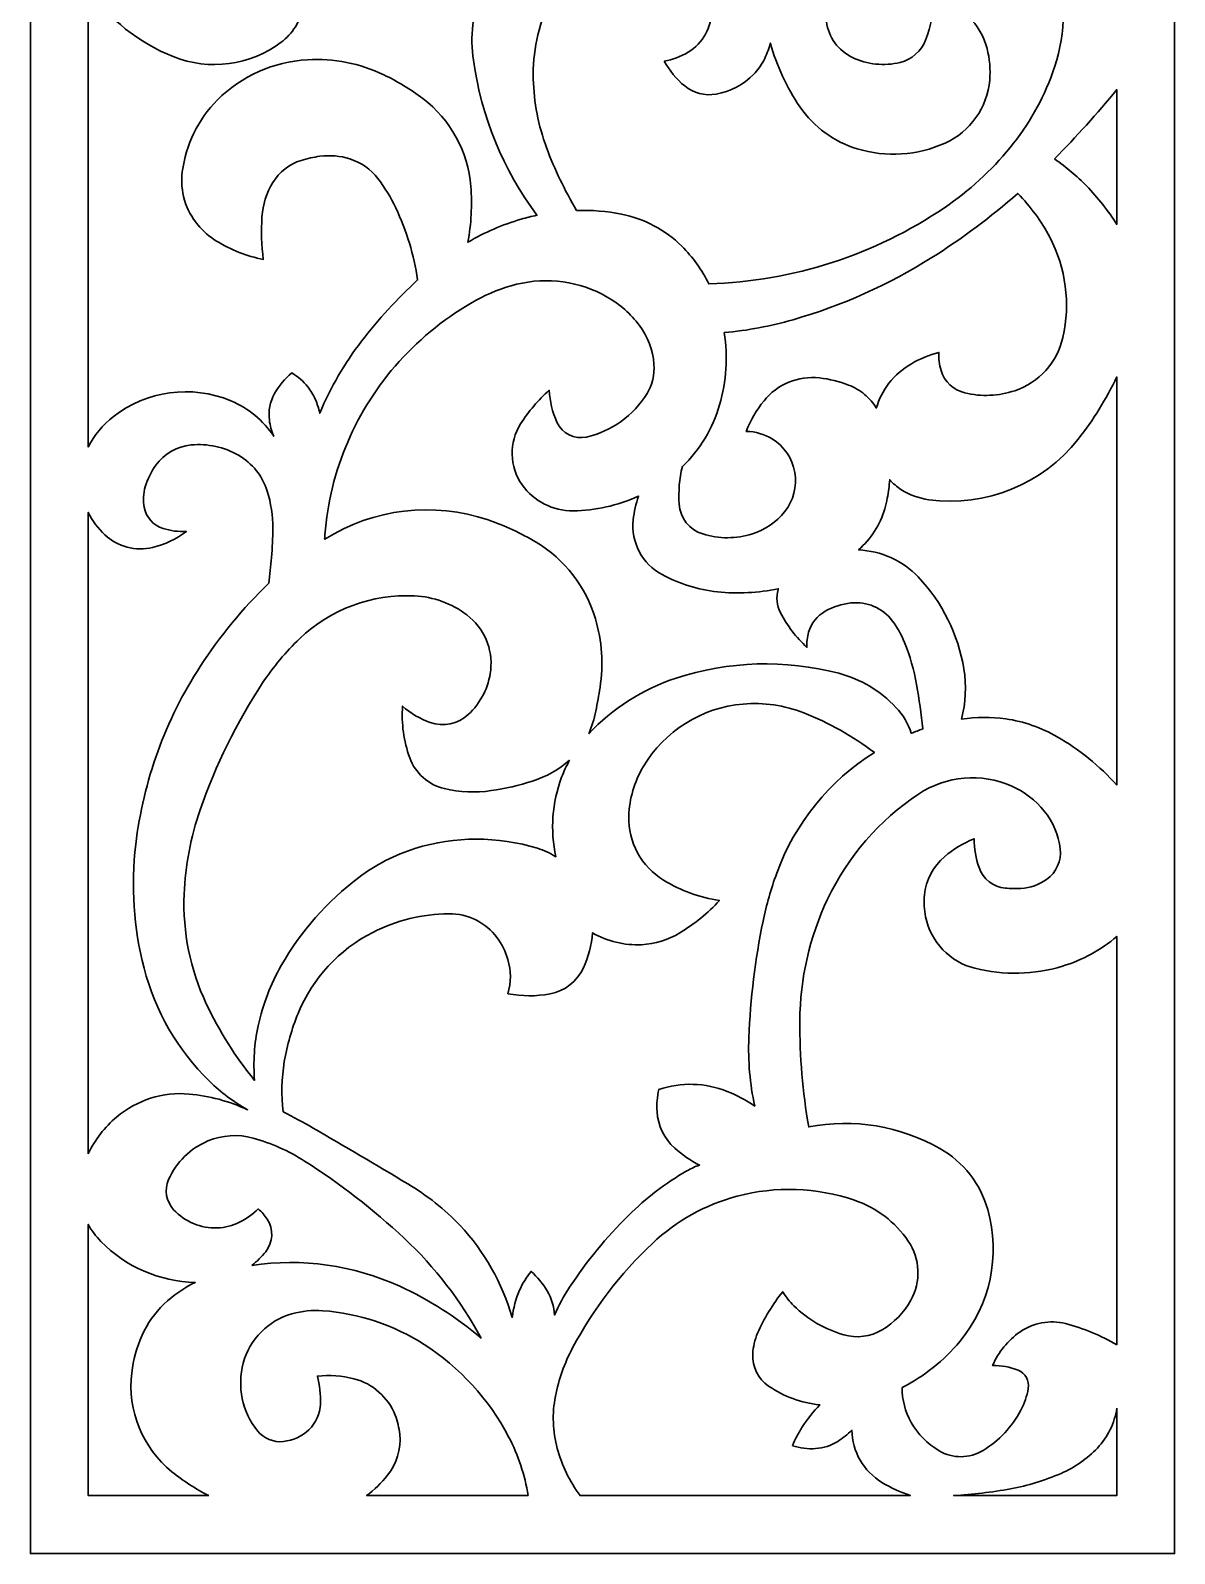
# Model space of a CAD drawing. Header units: centimetres. Extents: x -20.2 to -13.6, y -8.8 to 8.8.
# Drawn here: x -20.16 to -13.56, y -8.79 to 0 of the extents above; entities that cross this region are included whole.
import ezdxf

# ---------------------------------------------------------------- set-up
doc = ezdxf.new("R2010")
doc.units = ezdxf.units.CM
doc.header["$MEASUREMENT"] = 0
doc.layers.add('layer 1', color=7, linetype='Continuous')

msp = doc.modelspace()

# ---------------------------------------------------------------- linework, layer by layer
at = {"layer": 'layer 1', "color": 250, "lineweight": 30}
for points, knots in [([(-20.16394, 8.80077), (-20.16394, 8.80077), (-13.55576, 8.80077), (-13.55576, 8.80077), (-13.55576, 8.80077), (-13.55576, 8.80077), (-13.55576, -8.79351), (-13.55576, -8.79351), (-13.55576, -8.79351), (-13.55576, -8.79351), (-20.16393, -8.79351), (-20.16393, -8.79351), (-20.16393, -8.79351), (-20.16393, -8.79351), (-20.16393, 8.80077), (-20.16393, 8.80077)], [0, 0, 0, 0, 0.2, 0.2, 0.2, 0.2, 0.4, 0.4, 0.4, 0.4, 0.6, 0.6, 0.6, 0.6, 1, 1, 1, 1]), ([(-19.83059, -2.4034), (-19.83059, -2.4034), (-19.83059, 0.24442), (-19.83059, 0.24442), (-19.83059, 0.24442), (-19.70929, 0.06792), (-19.53842, -0.06853), (-19.33943, -0.14771), (-19.33943, -0.14771), (-19.13141, -0.23045), (-18.89554, -0.19917), (-18.71642, -0.06489), (-18.71642, -0.06489), (-18.68358, -0.04029), (-18.65557, -0.00986), (-18.63378, 0.02491), (-18.63378, 0.02491), (-18.58873, 0.09677), (-18.57542, 0.18401), (-18.59704, 0.26601), (-18.59704, 0.26601), (-18.62761, 0.38204), (-18.67707, 0.4922), (-18.74347, 0.59214), (-18.74347, 0.59214), (-18.76593, 0.55385), (-18.79523, 0.52), (-18.82989, 0.49227), (-18.82989, 0.49227), (-18.89027, 0.44395), (-18.96958, 0.42609), (-19.04486, 0.4438), (-19.04486, 0.4438), (-19.13581, 0.4652), (-19.21875, 0.51226), (-19.2838, 0.57933), (-19.2838, 0.57933), (-19.38533, 0.68395), (-19.42212, 0.83555), (-19.38, 0.97511), (-19.38, 0.97511), (-19.35205, 1.06768), (-19.30305, 1.15257), (-19.2369, 1.22309), (-19.2369, 1.22309), (-19.1173, 1.35048), (-18.95683, 1.43211), (-18.78345, 1.45383), (-18.78345, 1.45383), (-18.68334, 1.46637), (-18.58164, 1.45455), (-18.48707, 1.4194), (-18.48707, 1.4194), (-18.38619, 1.38192), (-18.29205, 1.32828), (-18.20836, 1.26064), (-18.20836, 1.26064), (-17.99785, 1.09049), (-17.82441, 0.8789), (-17.69883, 0.63912), (-17.69883, 0.63912), (-17.63242, 0.51232), (-17.58582, 0.37605), (-17.56067, 0.23514), (-17.56067, 0.23514), (-17.60971, 0.10647), (-17.62525, -0.03247), (-17.6058, -0.16879), (-17.6058, -0.16879), (-17.55956, -0.49307), (-17.43336, -0.8006), (-17.23844, -1.06386), (-17.23844, -1.06386), (-17.26924, -1.07036), (-17.2998, -1.07795), (-17.33007, -1.08661), (-17.33007, -1.08661), (-17.43755, -1.11798), (-17.5407, -1.16254), (-17.6372, -1.21929), (-17.6372, -1.21929), (-17.61769, -1.11323), (-17.61207, -1.00511), (-17.6205, -0.8976), (-17.6205, -0.8976), (-17.6363, -0.69642), (-17.73719, -0.5117), (-17.898, -0.3898), (-17.898, -0.3898), (-17.96834, -0.33648), (-18.0439, -0.29046), (-18.12356, -0.25245), (-18.12356, -0.25245), (-18.26083, -0.18694), (-18.41229, -0.15701), (-18.56415, -0.16539), (-18.56415, -0.16539), (-18.76026, -0.17626), (-18.94538, -0.2589), (-19.08433, -0.39772), (-19.08433, -0.39772), (-19.19538, -0.51033), (-19.26647, -0.65611), (-19.28673, -0.81296), (-19.28673, -0.81296), (-19.301, -0.92341), (-19.26828, -1.03471), (-19.19645, -1.11982), (-19.19645, -1.11982), (-19.1658, -1.15614), (-19.12965, -1.18741), (-19.08929, -1.21249), (-19.08929, -1.21249), (-19.00642, -1.26402), (-18.91493, -1.3001), (-18.81918, -1.31898), (-18.81918, -1.31898), (-18.82942, -1.23737), (-18.83191, -1.15496), (-18.82663, -1.07288), (-18.82663, -1.07288), (-18.82212, -1.00272), (-18.80062, -0.93468), (-18.76402, -0.87465), (-18.76402, -0.87465), (-18.72677, -0.81356), (-18.66843, -0.76817), (-18.60006, -0.74707), (-18.60006, -0.74707), (-18.56466, -0.73613), (-18.5284, -0.72816), (-18.49168, -0.72322), (-18.49168, -0.72322), (-18.43387, -0.71545), (-18.37503, -0.72051), (-18.31939, -0.73803), (-18.31939, -0.73803), (-18.25506, -0.75835), (-18.1985, -0.79799), (-18.15743, -0.85151), (-18.15743, -0.85151), (-18.11721, -0.90396), (-18.08262, -0.96051), (-18.05424, -1.0202), (-18.05424, -1.0202), (-17.99151, -1.15212), (-17.94882, -1.2927), (-17.92761, -1.43723), (-17.92761, -1.43723), (-18.04554, -1.54595), (-18.15397, -1.6645), (-18.25175, -1.79165), (-18.25175, -1.79165), (-18.34976, -1.9191), (-18.43079, -2.05871), (-18.49284, -2.20704), (-18.49284, -2.20704), (-18.49867, -2.17948), (-18.50734, -2.1526), (-18.51871, -2.12682), (-18.51871, -2.12682), (-18.53009, -2.10101), (-18.54473, -2.07678), (-18.5623, -2.0547), (-18.5623, -2.0547), (-18.5881, -2.02279), (-18.6193, -1.9957), (-18.65451, -1.97462), (-18.65451, -1.97462), (-18.69457, -2.00812), (-18.72825, -2.04853), (-18.75399, -2.09397), (-18.75399, -2.09397), (-18.78017, -2.14022), (-18.79076, -2.19364), (-18.78415, -2.24638), (-18.78415, -2.24638), (-18.78012, -2.27857), (-18.77166, -2.31004), (-18.75902, -2.33991), (-18.75902, -2.33991), (-18.8193, -2.24844), (-18.90551, -2.17713), (-19.00669, -2.13511), (-19.00669, -2.13511), (-19.23317, -2.04109), (-19.49251, -2.07618), (-19.68571, -2.22722), (-19.68571, -2.22722), (-19.74634, -2.27462), (-19.7958, -2.33474), (-19.83059, -2.4034)], [0, 0, 0, 0, 0.0204082, 0.0204082, 0.0204082, 0.0204082, 0.0408163, 0.0408163, 0.0408163, 0.0408163, 0.0612245, 0.0612245, 0.0612245, 0.0612245, 0.0816327, 0.0816327, 0.0816327, 0.0816327, 0.1020408, 0.1020408, 0.1020408, 0.1020408, 0.122449, 0.122449, 0.122449, 0.122449, 0.1428571, 0.1428571, 0.1428571, 0.1428571, 0.1632653, 0.1632653, 0.1632653, 0.1632653, 0.1836735, 0.1836735, 0.1836735, 0.1836735, 0.2040816, 0.2040816, 0.2040816, 0.2040816, 0.2244898, 0.2244898, 0.2244898, 0.2244898, 0.244898, 0.244898, 0.244898, 0.244898, 0.2653061, 0.2653061, 0.2653061, 0.2653061, 0.2857143, 0.2857143, 0.2857143, 0.2857143, 0.3061224, 0.3061224, 0.3061224, 0.3061224, 0.3265306, 0.3265306, 0.3265306, 0.3265306, 0.3469388, 0.3469388, 0.3469388, 0.3469388, 0.3673469, 0.3673469, 0.3673469, 0.3673469, 0.3877551, 0.3877551, 0.3877551, 0.3877551, 0.4081633, 0.4081633, 0.4081633, 0.4081633, 0.4285714, 0.4285714, 0.4285714, 0.4285714, 0.4489796, 0.4489796, 0.4489796, 0.4489796, 0.4693878, 0.4693878, 0.4693878, 0.4693878, 0.4897959, 0.4897959, 0.4897959, 0.4897959, 0.5102041, 0.5102041, 0.5102041, 0.5102041, 0.5306122, 0.5306122, 0.5306122, 0.5306122, 0.5510204, 0.5510204, 0.5510204, 0.5510204, 0.5714286, 0.5714286, 0.5714286, 0.5714286, 0.5918367, 0.5918367, 0.5918367, 0.5918367, 0.6122449, 0.6122449, 0.6122449, 0.6122449, 0.6326531, 0.6326531, 0.6326531, 0.6326531, 0.6530612, 0.6530612, 0.6530612, 0.6530612, 0.6734694, 0.6734694, 0.6734694, 0.6734694, 0.6938776, 0.6938776, 0.6938776, 0.6938776, 0.7142857, 0.7142857, 0.7142857, 0.7142857, 0.7346939, 0.7346939, 0.7346939, 0.7346939, 0.755102, 0.755102, 0.755102, 0.755102, 0.7755102, 0.7755102, 0.7755102, 0.7755102, 0.7959184, 0.7959184, 0.7959184, 0.7959184, 0.8163265, 0.8163265, 0.8163265, 0.8163265, 0.8367347, 0.8367347, 0.8367347, 0.8367347, 0.8571429, 0.8571429, 0.8571429, 0.8571429, 0.877551, 0.877551, 0.877551, 0.877551, 0.8979592, 0.8979592, 0.8979592, 0.8979592, 0.9183673, 0.9183673, 0.9183673, 0.9183673, 0.9387755, 0.9387755, 0.9387755, 0.9387755, 0.9591837, 0.9591837, 0.9591837, 0.9591837, 1, 1, 1, 1]), ([(-16.50339, -0.17281), (-16.4737, -0.22822), (-16.43342, -0.27726), (-16.38481, -0.31714), (-16.38481, -0.31714), (-16.33433, -0.35855), (-16.26828, -0.37574), (-16.20402, -0.36413), (-16.20402, -0.36413), (-16.12134, -0.3492), (-16.04536, -0.30907), (-15.98643, -0.24919), (-15.98643, -0.24919), (-15.96321, -0.22559), (-15.94369, -0.19861), (-15.92855, -0.16917), (-15.92855, -0.16917), (-15.91344, -0.13982), (-15.90136, -0.10902), (-15.89249, -0.07723), (-15.89249, -0.07723), (-15.89209, -0.07586), (-15.89169, -0.07449), (-15.8913, -0.07312), (-15.8913, -0.07312), (-15.8909, -0.07175), (-15.89054, -0.07037), (-15.89021, -0.06898), (-15.89021, -0.06898), (-15.85399, -0.20092), (-15.79596, -0.32584), (-15.71849, -0.43862), (-15.71849, -0.43862), (-15.63933, -0.55385), (-15.52355, -0.63882), (-15.38986, -0.67971), (-15.38986, -0.67971), (-15.22173, -0.73118), (-15.04068, -0.71944), (-14.88064, -0.64661), (-14.88064, -0.64661), (-14.7356, -0.58058), (-14.63733, -0.4418), (-14.62339, -0.28306), (-14.62339, -0.28306), (-14.618, -0.22179), (-14.62318, -0.16007), (-14.63873, -0.10056), (-14.63873, -0.10056), (-14.65438, -0.04072), (-14.68355, 0.01472), (-14.72403, 0.0615), (-14.72403, 0.0615), (-14.78223, 0.12712), (-14.85835, 0.17422), (-14.94305, 0.19702), (-14.94305, 0.19702), (-14.94598, 0.11185), (-14.96318, 0.02774), (-14.99394, -0.05174), (-14.99394, -0.05174), (-15.01884, -0.11614), (-15.0737, -0.16434), (-15.14076, -0.18081), (-15.14076, -0.18081), (-15.23307, -0.20347), (-15.33045, -0.19336), (-15.41616, -0.15225), (-15.41616, -0.15225), (-15.49778, -0.11302), (-15.55439, -0.03547), (-15.56697, 0.05422), (-15.56697, 0.05422), (-15.57656, 0.12267), (-15.57439, 0.19227), (-15.56054, 0.25999), (-15.56054, 0.25999), (-15.52863, 0.41606), (-15.46658, 0.56445), (-15.3779, 0.69679), (-15.3779, 0.69679), (-15.3046, 0.80617), (-15.19335, 0.88461), (-15.06572, 0.91697), (-15.06572, 0.91697), (-14.91053, 0.95437), (-14.74722, 0.93931), (-14.60146, 0.87421), (-14.60146, 0.87421), (-14.50091, 0.82929), (-14.41506, 0.75682), (-14.35387, 0.66525), (-14.35387, 0.66525), (-14.29339, 0.57475), (-14.24964, 0.47408), (-14.22474, 0.36812), (-14.22474, 0.36812), (-14.17729, 0.16623), (-14.18956, -0.0452), (-14.25997, -0.24027), (-14.25997, -0.24027), (-14.31662, -0.39719), (-14.39952, -0.54341), (-14.50508, -0.67261), (-14.50508, -0.67261), (-14.61418, -0.80617), (-14.74215, -0.92319), (-14.8849, -1.01996), (-14.8849, -1.01996), (-15.28732, -1.29277), (-15.75932, -1.44546), (-16.24528, -1.46017), (-16.24528, -1.46017), (-16.28538, -1.3795), (-16.33838, -1.30596), (-16.40223, -1.2424), (-16.40223, -1.2424), (-16.49737, -1.14769), (-16.61835, -1.08326), (-16.75005, -1.05721), (-16.75005, -1.05721), (-16.83533, -1.04033), (-16.92224, -1.03323), (-17.00912, -1.03604), (-17.00912, -1.03604), (-17.07818, -0.9206), (-17.13645, -0.799), (-17.18316, -0.67285), (-17.18316, -0.67285), (-17.23009, -0.54612), (-17.25596, -0.41253), (-17.25975, -0.27745), (-17.25975, -0.27745), (-17.26405, -0.12406), (-17.23222, 0.02826), (-17.16687, 0.1671), (-17.16687, 0.1671), (-17.06614, 0.3813), (-16.84058, 0.50832), (-16.60515, 0.48376), (-16.60515, 0.48376), (-16.53277, 0.47582), (-16.46298, 0.45206), (-16.40079, 0.4142), (-16.40079, 0.4142), (-16.29845, 0.35191), (-16.23463, 0.24188), (-16.23126, 0.12213), (-16.23126, 0.12213), (-16.22846, 0.02282), (-16.2794, -0.07037), (-16.36444, -0.12171), (-16.36444, -0.12171), (-16.40708, -0.14744), (-16.45425, -0.16478), (-16.50339, -0.17281)], [0, 0, 0, 0, 0.025, 0.025, 0.025, 0.025, 0.05, 0.05, 0.05, 0.05, 0.075, 0.075, 0.075, 0.075, 0.1, 0.1, 0.1, 0.1, 0.125, 0.125, 0.125, 0.125, 0.15, 0.15, 0.15, 0.15, 0.175, 0.175, 0.175, 0.175, 0.2, 0.2, 0.2, 0.2, 0.225, 0.225, 0.225, 0.225, 0.25, 0.25, 0.25, 0.25, 0.275, 0.275, 0.275, 0.275, 0.3, 0.3, 0.3, 0.3, 0.325, 0.325, 0.325, 0.325, 0.35, 0.35, 0.35, 0.35, 0.375, 0.375, 0.375, 0.375, 0.4, 0.4, 0.4, 0.4, 0.425, 0.425, 0.425, 0.425, 0.45, 0.45, 0.45, 0.45, 0.475, 0.475, 0.475, 0.475, 0.5, 0.5, 0.5, 0.5, 0.525, 0.525, 0.525, 0.525, 0.55, 0.55, 0.55, 0.55, 0.575, 0.575, 0.575, 0.575, 0.6, 0.6, 0.6, 0.6, 0.625, 0.625, 0.625, 0.625, 0.65, 0.65, 0.65, 0.65, 0.675, 0.675, 0.675, 0.675, 0.7, 0.7, 0.7, 0.7, 0.725, 0.725, 0.725, 0.725, 0.75, 0.75, 0.75, 0.75, 0.775, 0.775, 0.775, 0.775, 0.8, 0.8, 0.8, 0.8, 0.825, 0.825, 0.825, 0.825, 0.85, 0.85, 0.85, 0.85, 0.875, 0.875, 0.875, 0.875, 0.9, 0.9, 0.9, 0.9, 0.925, 0.925, 0.925, 0.925, 0.95, 0.95, 0.95, 0.95, 1, 1, 1, 1]), ([(-14.24933, -0.73852), (-14.12291, -0.61077), (-14.00274, -0.47701), (-13.88924, -0.33766), (-13.88924, -0.33766), (-13.88924, -0.33766), (-13.88924, -1.11679), (-13.88924, -1.11679), (-13.88924, -1.11679), (-13.93957, -1.03733), (-13.99774, -0.96313), (-14.0629, -0.89529), (-14.0629, -0.89529), (-14.11968, -0.83696), (-14.18212, -0.78445), (-14.24933, -0.73853)], [0, 0, 0, 0, 0.2, 0.2, 0.2, 0.2, 0.4, 0.4, 0.4, 0.4, 0.6, 0.6, 0.6, 0.6, 1, 1, 1, 1]), ([(-16.39872, -2.51571), (-16.29689, -2.41739), (-16.22258, -2.29421), (-16.18313, -2.15826), (-16.18313, -2.15826), (-16.14387, -2.02299), (-16.13483, -1.88081), (-16.15666, -1.74166), (-16.15666, -1.74166), (-16.02204, -1.72949), (-15.88891, -1.70451), (-15.75904, -1.66705), (-15.75904, -1.66705), (-15.47655, -1.58554), (-15.20696, -1.46483), (-14.95803, -1.30836), (-14.95803, -1.30836), (-14.78288, -1.19826), (-14.61683, -1.07435), (-14.46143, -0.93778), (-14.46143, -0.93778), (-14.38771, -1.01222), (-14.32542, -1.09722), (-14.27663, -1.18994), (-14.27663, -1.18994), (-14.18301, -1.36781), (-14.15613, -1.57345), (-14.20079, -1.76943), (-14.20079, -1.76943), (-14.23357, -1.91332), (-14.33902, -2.02986), (-14.47888, -2.07694), (-14.47888, -2.07694), (-14.57166, -2.10817), (-14.6714, -2.11271), (-14.76664, -2.09005), (-14.76664, -2.09005), (-14.83233, -2.07444), (-14.88485, -2.02509), (-14.90459, -1.96051), (-14.90459, -1.96051), (-14.91492, -1.92668), (-14.91907, -1.89126), (-14.91685, -1.85596), (-14.91685, -1.85596), (-14.97249, -1.87084), (-15.02596, -1.89283), (-15.07597, -1.92141), (-15.07597, -1.92141), (-15.12625, -1.95015), (-15.17037, -1.98849), (-15.20584, -2.03427), (-15.20584, -2.03427), (-15.23841, -2.07723), (-15.26294, -2.12572), (-15.27825, -2.17741), (-15.27825, -2.17741), (-15.29635, -2.14751), (-15.31925, -2.1208), (-15.34605, -2.09835), (-15.34605, -2.09835), (-15.37371, -2.07555), (-15.40486, -2.05735), (-15.4383, -2.04443), (-15.4383, -2.04443), (-15.49239, -2.02354), (-15.54893, -2.00968), (-15.60655, -2.0032), (-15.60655, -2.0032), (-15.72893, -1.98947), (-15.84973, -2.03923), (-15.92681, -2.13526), (-15.92681, -2.13526), (-15.96976, -2.18873), (-16.00434, -2.2484), (-16.02939, -2.31225), (-16.02939, -2.31225), (-15.97687, -2.31327), (-15.92549, -2.32799), (-15.8804, -2.35493), (-15.8804, -2.35493), (-15.81081, -2.39782), (-15.76298, -2.46853), (-15.74906, -2.54908), (-15.74906, -2.54908), (-15.73515, -2.62964), (-15.75678, -2.71265), (-15.80795, -2.7764), (-15.80795, -2.7764), (-15.85611, -2.83632), (-15.92094, -2.88069), (-15.99422, -2.90393), (-15.99422, -2.90393), (-16.08756, -2.93359), (-16.18782, -2.93377), (-16.28126, -2.90446), (-16.28126, -2.90446), (-16.35758, -2.88055), (-16.41144, -2.8122), (-16.41698, -2.73242), (-16.41698, -2.73242), (-16.422, -2.65969), (-16.41584, -2.58659), (-16.39872, -2.51572)], [0, 0, 0, 0, 0.037037, 0.037037, 0.037037, 0.037037, 0.0740741, 0.0740741, 0.0740741, 0.0740741, 0.1111111, 0.1111111, 0.1111111, 0.1111111, 0.1481481, 0.1481481, 0.1481481, 0.1481481, 0.1851852, 0.1851852, 0.1851852, 0.1851852, 0.2222222, 0.2222222, 0.2222222, 0.2222222, 0.2592593, 0.2592593, 0.2592593, 0.2592593, 0.2962963, 0.2962963, 0.2962963, 0.2962963, 0.3333333, 0.3333333, 0.3333333, 0.3333333, 0.3703704, 0.3703704, 0.3703704, 0.3703704, 0.4074074, 0.4074074, 0.4074074, 0.4074074, 0.4444444, 0.4444444, 0.4444444, 0.4444444, 0.4814815, 0.4814815, 0.4814815, 0.4814815, 0.5185185, 0.5185185, 0.5185185, 0.5185185, 0.5555556, 0.5555556, 0.5555556, 0.5555556, 0.5925926, 0.5925926, 0.5925926, 0.5925926, 0.6296296, 0.6296296, 0.6296296, 0.6296296, 0.6666667, 0.6666667, 0.6666667, 0.6666667, 0.7037037, 0.7037037, 0.7037037, 0.7037037, 0.7407407, 0.7407407, 0.7407407, 0.7407407, 0.7777778, 0.7777778, 0.7777778, 0.7777778, 0.8148148, 0.8148148, 0.8148148, 0.8148148, 0.8518519, 0.8518519, 0.8518519, 0.8518519, 0.8888889, 0.8888889, 0.8888889, 0.8888889, 0.9259259, 0.9259259, 0.9259259, 0.9259259, 1, 1, 1, 1]), ([(-16.9395, -4.05901), (-16.92083, -4.01676), (-16.90694, -3.97257), (-16.89808, -3.92723), (-16.89808, -3.92723), (-16.88925, -3.88204), (-16.88131, -3.83667), (-16.87427, -3.79117), (-16.87427, -3.79117), (-16.85367, -3.65836), (-16.86284, -3.5227), (-16.90112, -3.39387), (-16.90112, -3.39387), (-16.95609, -3.20898), (-17.07813, -3.05142), (-17.24347, -2.95207), (-17.24347, -2.95207), (-17.33077, -2.8996), (-17.42342, -2.85663), (-17.51988, -2.82389), (-17.51988, -2.82389), (-17.83544, -2.71682), (-18.18219, -2.75745), (-18.46431, -2.93481), (-18.46431, -2.93481), (-18.46457, -2.93498), (-18.46482, -2.93513), (-18.46508, -2.93529), (-18.46508, -2.93529), (-18.46443, -2.9268), (-18.46378, -2.9183), (-18.46314, -2.90981), (-18.46314, -2.90981), (-18.43501, -2.5377), (-18.28389, -2.18529), (-18.03384, -1.90828), (-18.03384, -1.90828), (-17.90635, -1.76707), (-17.7565, -1.64772), (-17.59037, -1.55501), (-17.59037, -1.55501), (-17.51678, -1.51395), (-17.43805, -1.48285), (-17.35626, -1.46254), (-17.35626, -1.46254), (-17.17862, -1.4184), (-16.99066, -1.44482), (-16.83202, -1.53614), (-16.83202, -1.53614), (-16.75971, -1.57776), (-16.69667, -1.63379), (-16.64683, -1.7007), (-16.64683, -1.7007), (-16.5984, -1.76577), (-16.56926, -1.8432), (-16.56272, -1.92404), (-16.56272, -1.92404), (-16.55794, -1.98329), (-16.57195, -2.04258), (-16.60274, -2.09342), (-16.60274, -2.09342), (-16.68022, -2.22137), (-16.80674, -2.31212), (-16.95275, -2.3446), (-16.95275, -2.3446), (-17.02246, -2.36012), (-17.09355, -2.32448), (-17.12293, -2.25938), (-17.12293, -2.25938), (-17.14924, -2.20103), (-17.16421, -2.13818), (-17.16702, -2.07424), (-17.16702, -2.07424), (-17.23099, -2.13098), (-17.28671, -2.19637), (-17.33257, -2.26853), (-17.33257, -2.26853), (-17.4014, -2.37692), (-17.39795, -2.51604), (-17.32366, -2.62076), (-17.32366, -2.62076), (-17.25605, -2.7161), (-17.14605, -2.77214), (-17.02918, -2.77068), (-17.02918, -2.77068), (-16.90077, -2.76909), (-16.77411, -2.74113), (-16.65698, -2.6885), (-16.65698, -2.6885), (-16.65608, -2.68808), (-16.65519, -2.68766), (-16.6543, -2.68724), (-16.6543, -2.68724), (-16.6543, -2.68724), (-16.65163, -2.68597), (-16.65163, -2.68597), (-16.65163, -2.68597), (-16.66671, -2.73037), (-16.67693, -2.77626), (-16.68214, -2.82286), (-16.68214, -2.82286), (-16.69659, -2.95247), (-16.63082, -3.07774), (-16.51585, -3.13928), (-16.51585, -3.13928), (-16.41644, -3.19253), (-16.30784, -3.22633), (-16.19577, -3.23888), (-16.19577, -3.23888), (-16.07836, -3.25104), (-15.95981, -3.2449), (-15.84429, -3.22067), (-15.84429, -3.22067), (-15.84442, -3.22135), (-15.84459, -3.22203), (-15.8448, -3.2227), (-15.8448, -3.2227), (-15.84501, -3.22336), (-15.84521, -3.22403), (-15.84542, -3.2247), (-15.84542, -3.2247), (-15.85836, -3.26974), (-15.85349, -3.31799), (-15.83179, -3.35952), (-15.83179, -3.35952), (-15.79263, -3.43447), (-15.74095, -3.50215), (-15.67895, -3.55966), (-15.67895, -3.55966), (-15.68063, -3.53023), (-15.67734, -3.50073), (-15.66923, -3.47238), (-15.66923, -3.47238), (-15.65445, -3.42067), (-15.61977, -3.37687), (-15.57282, -3.35059), (-15.57282, -3.35059), (-15.52719, -3.32505), (-15.4769, -3.3089), (-15.42493, -3.30309), (-15.42493, -3.30309), (-15.33291, -3.29281), (-15.2422, -3.33183), (-15.18632, -3.40565), (-15.18632, -3.40565), (-15.15715, -3.44419), (-15.13326, -3.48646), (-15.11529, -3.53132), (-15.11529, -3.53132), (-15.0839, -3.60962), (-15.06061, -3.69095), (-15.04577, -3.77399), (-15.04577, -3.77399), (-15.03057, -3.85899), (-15.01867, -3.94455), (-15.01008, -4.03046), (-15.01008, -4.03046), (-15.03232, -4.03838), (-15.05435, -4.04687), (-15.07616, -4.05593), (-15.07616, -4.05593), (-15.09434, -4.00011), (-15.12458, -3.94902), (-15.16478, -3.90623), (-15.16478, -3.90623), (-15.25439, -3.81085), (-15.36897, -3.74265), (-15.49555, -3.70939), (-15.49555, -3.70939), (-15.8049, -3.6281), (-16.13097, -3.63779), (-16.43492, -3.7374), (-16.43492, -3.7374), (-16.62749, -3.80051), (-16.80099, -3.91107), (-16.9395, -4.059)], [0, 0, 0, 0, 0.0222222, 0.0222222, 0.0222222, 0.0222222, 0.0444444, 0.0444444, 0.0444444, 0.0444444, 0.0666667, 0.0666667, 0.0666667, 0.0666667, 0.0888889, 0.0888889, 0.0888889, 0.0888889, 0.1111111, 0.1111111, 0.1111111, 0.1111111, 0.1333333, 0.1333333, 0.1333333, 0.1333333, 0.1555556, 0.1555556, 0.1555556, 0.1555556, 0.1777778, 0.1777778, 0.1777778, 0.1777778, 0.2, 0.2, 0.2, 0.2, 0.2222222, 0.2222222, 0.2222222, 0.2222222, 0.2444444, 0.2444444, 0.2444444, 0.2444444, 0.2666667, 0.2666667, 0.2666667, 0.2666667, 0.2888889, 0.2888889, 0.2888889, 0.2888889, 0.3111111, 0.3111111, 0.3111111, 0.3111111, 0.3333333, 0.3333333, 0.3333333, 0.3333333, 0.3555556, 0.3555556, 0.3555556, 0.3555556, 0.3777778, 0.3777778, 0.3777778, 0.3777778, 0.4, 0.4, 0.4, 0.4, 0.4222222, 0.4222222, 0.4222222, 0.4222222, 0.4444444, 0.4444444, 0.4444444, 0.4444444, 0.4666667, 0.4666667, 0.4666667, 0.4666667, 0.4888889, 0.4888889, 0.4888889, 0.4888889, 0.5111111, 0.5111111, 0.5111111, 0.5111111, 0.5333333, 0.5333333, 0.5333333, 0.5333333, 0.5555556, 0.5555556, 0.5555556, 0.5555556, 0.5777778, 0.5777778, 0.5777778, 0.5777778, 0.6, 0.6, 0.6, 0.6, 0.6222222, 0.6222222, 0.6222222, 0.6222222, 0.6444444, 0.6444444, 0.6444444, 0.6444444, 0.6666667, 0.6666667, 0.6666667, 0.6666667, 0.6888889, 0.6888889, 0.6888889, 0.6888889, 0.7111111, 0.7111111, 0.7111111, 0.7111111, 0.7333333, 0.7333333, 0.7333333, 0.7333333, 0.7555556, 0.7555556, 0.7555556, 0.7555556, 0.7777778, 0.7777778, 0.7777778, 0.7777778, 0.8, 0.8, 0.8, 0.8, 0.8222222, 0.8222222, 0.8222222, 0.8222222, 0.8444444, 0.8444444, 0.8444444, 0.8444444, 0.8666667, 0.8666667, 0.8666667, 0.8666667, 0.8888889, 0.8888889, 0.8888889, 0.8888889, 0.9111111, 0.9111111, 0.9111111, 0.9111111, 0.9333333, 0.9333333, 0.9333333, 0.9333333, 0.9555556, 0.9555556, 0.9555556, 0.9555556, 1, 1, 1, 1]), ([(-13.88924, -4.35546), (-13.9885, -4.24445), (-14.10478, -4.15001), (-14.23378, -4.07562), (-14.23378, -4.07562), (-14.32537, -4.02281), (-14.42604, -3.98771), (-14.53061, -3.97213), (-14.53061, -3.97213), (-14.61543, -3.96086), (-14.70138, -3.96137), (-14.78605, -3.97367), (-14.78605, -3.97367), (-14.76181, -3.87918), (-14.75727, -3.78076), (-14.77271, -3.68444), (-14.77271, -3.68444), (-14.8048, -3.48449), (-14.89681, -3.2991), (-15.03671, -3.15268), (-15.03671, -3.15268), (-15.12705, -3.05813), (-15.25044, -3.00232), (-15.3811, -2.99697), (-15.3811, -2.99697), (-15.34593, -2.96466), (-15.31474, -2.92829), (-15.28816, -2.8886), (-15.28816, -2.8886), (-15.26151, -2.84879), (-15.24149, -2.80494), (-15.22887, -2.75873), (-15.22887, -2.75873), (-15.22333, -2.73844), (-15.21859, -2.71793), (-15.21466, -2.69726), (-15.21466, -2.69726), (-15.20802, -2.66227), (-15.20342, -2.62693), (-15.20088, -2.5914), (-15.20088, -2.5914), (-15.18172, -2.61276), (-15.15985, -2.63152), (-15.13582, -2.64721), (-15.13582, -2.64721), (-15.08712, -2.6787), (-15.03205, -2.69896), (-14.97454, -2.70653), (-14.97454, -2.70653), (-14.64561, -2.74978), (-14.31838, -2.6173), (-14.11244, -2.35719), (-14.11244, -2.35719), (-14.02458, -2.24625), (-13.94971, -2.12567), (-13.88924, -1.99773), (-13.88924, -1.99773), (-13.88924, -1.99773), (-13.88924, -4.35546), (-13.88924, -4.35546)], [0, 0, 0, 0, 0.0625, 0.0625, 0.0625, 0.0625, 0.125, 0.125, 0.125, 0.125, 0.1875, 0.1875, 0.1875, 0.1875, 0.25, 0.25, 0.25, 0.25, 0.3125, 0.3125, 0.3125, 0.3125, 0.375, 0.375, 0.375, 0.375, 0.4375, 0.4375, 0.4375, 0.4375, 0.5, 0.5, 0.5, 0.5, 0.5625, 0.5625, 0.5625, 0.5625, 0.625, 0.625, 0.625, 0.625, 0.6875, 0.6875, 0.6875, 0.6875, 0.75, 0.75, 0.75, 0.75, 0.8125, 0.8125, 0.8125, 0.8125, 0.875, 0.875, 0.875, 0.875, 1, 1, 1, 1]), ([(-19.83059, -6.48447), (-19.83059, -6.48447), (-19.83059, -2.77987), (-19.83059, -2.77987), (-19.83059, -2.77987), (-19.80619, -2.82844), (-19.77346, -2.87234), (-19.73387, -2.90958), (-19.73387, -2.90958), (-19.66014, -2.97892), (-19.55642, -3.00623), (-19.45813, -2.98211), (-19.45813, -2.98211), (-19.38765, -2.96482), (-19.32138, -2.9336), (-19.26319, -2.89025), (-19.26319, -2.89025), (-19.30892, -2.89241), (-19.35469, -2.88648), (-19.39837, -2.87276), (-19.39837, -2.87276), (-19.45425, -2.85521), (-19.49589, -2.80819), (-19.50662, -2.75061), (-19.50662, -2.75061), (-19.51397, -2.7111), (-19.5119, -2.67039), (-19.50059, -2.63182), (-19.50059, -2.63182), (-19.48746, -2.58709), (-19.46678, -2.54491), (-19.43944, -2.50715), (-19.43944, -2.50715), (-19.39143, -2.44083), (-19.31716, -2.39832), (-19.23567, -2.39047), (-19.23567, -2.39047), (-19.14048, -2.38131), (-19.04475, -2.40213), (-18.96196, -2.44998), (-18.96196, -2.44998), (-18.88283, -2.49557), (-18.82376, -2.56937), (-18.79655, -2.65654), (-18.79655, -2.65654), (-18.77481, -2.7262), (-18.76384, -2.7988), (-18.76403, -2.87176), (-18.76403, -2.87176), (-18.76418, -2.92802), (-18.76661, -2.98425), (-18.77131, -3.0403), (-18.77131, -3.0403), (-18.77555, -3.09017), (-18.78106, -3.13993), (-18.78785, -3.18951), (-18.78785, -3.18951), (-18.93728, -3.33418), (-19.06992, -3.49518), (-19.18329, -3.66956), (-19.18329, -3.66956), (-19.38462, -3.97925), (-19.51208, -4.3309), (-19.55586, -4.69767), (-19.55586, -4.69767), (-19.5844, -4.93667), (-19.5682, -5.17881), (-19.50805, -5.41187), (-19.50805, -5.41187), (-19.44396, -5.66019), (-19.31332, -5.88617), (-19.13006, -6.06558), (-19.13006, -6.06558), (-19.06434, -6.12993), (-18.99042, -6.18529), (-18.91019, -6.23026), (-18.91019, -6.23026), (-19.01647, -6.18036), (-19.13068, -6.14962), (-19.24766, -6.13943), (-19.24766, -6.13943), (-19.39936, -6.12623), (-19.54996, -6.17402), (-19.66624, -6.27234), (-19.66624, -6.27234), (-19.73531, -6.33074), (-19.7913, -6.40299), (-19.83059, -6.48447)], [0, 0, 0, 0, 0.0434783, 0.0434783, 0.0434783, 0.0434783, 0.0869565, 0.0869565, 0.0869565, 0.0869565, 0.1304348, 0.1304348, 0.1304348, 0.1304348, 0.173913, 0.173913, 0.173913, 0.173913, 0.2173913, 0.2173913, 0.2173913, 0.2173913, 0.2608696, 0.2608696, 0.2608696, 0.2608696, 0.3043478, 0.3043478, 0.3043478, 0.3043478, 0.3478261, 0.3478261, 0.3478261, 0.3478261, 0.3913043, 0.3913043, 0.3913043, 0.3913043, 0.4347826, 0.4347826, 0.4347826, 0.4347826, 0.4782609, 0.4782609, 0.4782609, 0.4782609, 0.5217391, 0.5217391, 0.5217391, 0.5217391, 0.5652174, 0.5652174, 0.5652174, 0.5652174, 0.6086957, 0.6086957, 0.6086957, 0.6086957, 0.6521739, 0.6521739, 0.6521739, 0.6521739, 0.6956522, 0.6956522, 0.6956522, 0.6956522, 0.7391304, 0.7391304, 0.7391304, 0.7391304, 0.7826087, 0.7826087, 0.7826087, 0.7826087, 0.826087, 0.826087, 0.826087, 0.826087, 0.8695652, 0.8695652, 0.8695652, 0.8695652, 0.9130435, 0.9130435, 0.9130435, 0.9130435, 1, 1, 1, 1]), ([(-17.04989, -4.21133), (-17.06764, -4.24292), (-17.08304, -4.27577), (-17.09599, -4.30961), (-17.09599, -4.30961), (-17.15095, -4.45632), (-17.16263, -4.61565), (-17.1296, -4.76879), (-17.1296, -4.76879), (-17.16249, -4.74793), (-17.19803, -4.73159), (-17.23526, -4.72016), (-17.23526, -4.72016), (-17.46596, -4.64942), (-17.71248, -4.64971), (-17.94298, -4.72108), (-17.94298, -4.72108), (-18.05996, -4.75837), (-18.16976, -4.81514), (-18.26781, -4.88903), (-18.26781, -4.88903), (-18.44996, -5.0263), (-18.6022, -5.19914), (-18.71534, -5.39718), (-18.71534, -5.39718), (-18.77724, -5.50552), (-18.82215, -5.62267), (-18.84854, -5.74462), (-18.84854, -5.74462), (-18.87105, -5.84837), (-18.87809, -5.95486), (-18.86942, -6.06067), (-18.86942, -6.06067), (-18.97979, -5.92479), (-19.07339, -5.77608), (-19.14817, -5.61781), (-19.14817, -5.61781), (-19.24147, -5.42039), (-19.28541, -5.20318), (-19.27626, -4.98502), (-19.27626, -4.98502), (-19.2693, -4.81917), (-19.23821, -4.65517), (-19.184, -4.49827), (-19.184, -4.49827), (-19.09472, -4.23985), (-18.97338, -3.99358), (-18.82289, -3.76531), (-18.82289, -3.76531), (-18.76132, -3.67193), (-18.68939, -3.58576), (-18.6085, -3.50851), (-18.6085, -3.50851), (-18.43087, -3.33882), (-18.19104, -3.24971), (-17.9457, -3.2621), (-17.9457, -3.2621), (-17.8362, -3.26763), (-17.73084, -3.30598), (-17.64339, -3.37209), (-17.64339, -3.37209), (-17.54448, -3.44684), (-17.49221, -3.56825), (-17.50575, -3.69148), (-17.50575, -3.69148), (-17.51661, -3.78988), (-17.56289, -3.88104), (-17.63589, -3.94792), (-17.63589, -3.94792), (-17.69486, -4.00198), (-17.77877, -4.01943), (-17.85444, -3.99345), (-17.85444, -3.99345), (-17.91379, -3.97307), (-17.96836, -3.94075), (-18.01477, -3.8985), (-18.01477, -3.8985), (-18.02212, -3.99981), (-18.00804, -4.1015), (-17.97343, -4.197), (-17.97343, -4.197), (-17.94101, -4.28642), (-17.86583, -4.35345), (-17.77327, -4.37535), (-17.77327, -4.37535), (-17.68452, -4.39637), (-17.5926, -4.40032), (-17.50237, -4.38697), (-17.50237, -4.38697), (-17.42138, -4.375), (-17.34151, -4.35652), (-17.26349, -4.33172), (-17.26349, -4.33172), (-17.18477, -4.30669), (-17.11207, -4.26572), (-17.0499, -4.21133)], [0, 0, 0, 0, 0.04, 0.04, 0.04, 0.04, 0.08, 0.08, 0.08, 0.08, 0.12, 0.12, 0.12, 0.12, 0.16, 0.16, 0.16, 0.16, 0.2, 0.2, 0.2, 0.2, 0.24, 0.24, 0.24, 0.24, 0.28, 0.28, 0.28, 0.28, 0.32, 0.32, 0.32, 0.32, 0.36, 0.36, 0.36, 0.36, 0.4, 0.4, 0.4, 0.4, 0.44, 0.44, 0.44, 0.44, 0.48, 0.48, 0.48, 0.48, 0.52, 0.52, 0.52, 0.52, 0.56, 0.56, 0.56, 0.56, 0.6, 0.6, 0.6, 0.6, 0.64, 0.64, 0.64, 0.64, 0.68, 0.68, 0.68, 0.68, 0.72, 0.72, 0.72, 0.72, 0.76, 0.76, 0.76, 0.76, 0.8, 0.8, 0.8, 0.8, 0.84, 0.84, 0.84, 0.84, 0.88, 0.88, 0.88, 0.88, 0.92, 0.92, 0.92, 0.92, 1, 1, 1, 1]), ([(-18.70344, -6.24238), (-18.71568, -6.14596), (-18.71373, -6.04823), (-18.69765, -5.95238), (-18.69765, -5.95238), (-18.68162, -5.85673), (-18.65487, -5.76316), (-18.61795, -5.67349), (-18.61795, -5.67349), (-18.53458, -5.47097), (-18.3813, -5.30492), (-18.18613, -5.20555), (-18.18613, -5.20555), (-18.05019, -5.13629), (-17.89999, -5.09943), (-17.74743, -5.09787), (-17.74743, -5.09787), (-17.63762, -5.09674), (-17.53389, -5.14849), (-17.46867, -5.23684), (-17.46867, -5.23684), (-17.44069, -5.27475), (-17.41956, -5.31728), (-17.40626, -5.36248), (-17.40626, -5.36248), (-17.38729, -5.42707), (-17.38729, -5.49579), (-17.40626, -5.56038), (-17.40626, -5.56038), (-17.32577, -5.57571), (-17.24315, -5.57585), (-17.16261, -5.5608), (-17.16261, -5.5608), (-17.07802, -5.54498), (-17.00641, -5.48918), (-16.97045, -5.41099), (-16.97045, -5.41099), (-16.94114, -5.34726), (-16.92331, -5.27887), (-16.9178, -5.20893), (-16.9178, -5.20893), (-16.83167, -5.25758), (-16.73373, -5.28122), (-16.63489, -5.2772), (-16.63489, -5.2772), (-16.55653, -5.27284), (-16.48047, -5.24932), (-16.41334, -5.20865), (-16.41334, -5.20865), (-16.32852, -5.15727), (-16.25137, -5.09422), (-16.18413, -5.02132), (-16.18413, -5.02132), (-16.2984, -5.00425), (-16.40814, -4.96449), (-16.50683, -4.90442), (-16.50683, -4.90442), (-16.63537, -4.82621), (-16.71204, -4.68485), (-16.70767, -4.53445), (-16.70767, -4.53445), (-16.70472, -4.43386), (-16.67617, -4.33564), (-16.62475, -4.24913), (-16.62475, -4.24913), (-16.50201, -4.0426), (-16.28712, -3.90775), (-16.04778, -3.88685), (-16.04778, -3.88685), (-15.92856, -3.87638), (-15.8085, -3.89388), (-15.69721, -3.93791), (-15.69721, -3.93791), (-15.5517, -3.99549), (-15.41461, -4.0725), (-15.28974, -4.1668), (-15.28974, -4.1668), (-15.54999, -4.33001), (-15.74832, -4.57516), (-15.85346, -4.8638), (-15.85346, -4.8638), (-15.88631, -4.95394), (-15.91258, -5.04632), (-15.93208, -5.14025), (-15.93208, -5.14025), (-15.97828, -5.36268), (-16.00588, -5.58855), (-16.0146, -5.81556), (-16.0146, -5.81556), (-16.01967, -5.94751), (-16.00828, -6.07954), (-15.98069, -6.20867), (-15.98069, -6.20867), (-16.03041, -6.17517), (-16.0835, -6.147), (-16.13912, -6.12463), (-16.13912, -6.12463), (-16.2653, -6.07388), (-16.40534, -6.06979), (-16.53425, -6.11312), (-16.53425, -6.11312), (-16.5442, -6.15521), (-16.54777, -6.19854), (-16.54486, -6.24169), (-16.54486, -6.24169), (-16.53942, -6.32231), (-16.5029, -6.39761), (-16.44294, -6.45176), (-16.44294, -6.45176), (-16.39973, -6.49079), (-16.35146, -6.52378), (-16.29941, -6.54987), (-16.29941, -6.54987), (-16.32485, -6.55871), (-16.34939, -6.56994), (-16.37271, -6.58342), (-16.37271, -6.58342), (-16.4957, -6.6545), (-16.60904, -6.74104), (-16.71, -6.84097), (-16.71, -6.84097), (-16.83746, -6.96714), (-16.95147, -7.10615), (-17.05026, -7.25583), (-17.05026, -7.25583), (-17.08391, -7.30683), (-17.11323, -7.36056), (-17.1379, -7.41647), (-17.1379, -7.41647), (-17.13947, -7.36706), (-17.15378, -7.3189), (-17.17947, -7.27666), (-17.17947, -7.27666), (-17.20485, -7.2349), (-17.23603, -7.19697), (-17.27208, -7.16398), (-17.27208, -7.16398), (-17.29915, -7.19728), (-17.32171, -7.23399), (-17.33918, -7.27319), (-17.33918, -7.27319), (-17.36084, -7.32315), (-17.37498, -7.37603), (-17.38116, -7.43013), (-17.38116, -7.43013), (-17.43874, -7.23148), (-17.5421, -7.04919), (-17.68304, -6.89781), (-17.68304, -6.89781), (-17.77233, -6.805), (-17.87355, -6.72453), (-17.9841, -6.65848), (-17.9841, -6.65848), (-18.16593, -6.54982), (-18.34839, -6.44224), (-18.53147, -6.33572), (-18.53147, -6.33572), (-18.58786, -6.30291), (-18.64521, -6.27178), (-18.70344, -6.24238)], [0, 0, 0, 0, 0.0243902, 0.0243902, 0.0243902, 0.0243902, 0.0487805, 0.0487805, 0.0487805, 0.0487805, 0.0731707, 0.0731707, 0.0731707, 0.0731707, 0.097561, 0.097561, 0.097561, 0.097561, 0.1219512, 0.1219512, 0.1219512, 0.1219512, 0.1463415, 0.1463415, 0.1463415, 0.1463415, 0.1707317, 0.1707317, 0.1707317, 0.1707317, 0.195122, 0.195122, 0.195122, 0.195122, 0.2195122, 0.2195122, 0.2195122, 0.2195122, 0.2439024, 0.2439024, 0.2439024, 0.2439024, 0.2682927, 0.2682927, 0.2682927, 0.2682927, 0.2926829, 0.2926829, 0.2926829, 0.2926829, 0.3170732, 0.3170732, 0.3170732, 0.3170732, 0.3414634, 0.3414634, 0.3414634, 0.3414634, 0.3658537, 0.3658537, 0.3658537, 0.3658537, 0.3902439, 0.3902439, 0.3902439, 0.3902439, 0.4146341, 0.4146341, 0.4146341, 0.4146341, 0.4390244, 0.4390244, 0.4390244, 0.4390244, 0.4634146, 0.4634146, 0.4634146, 0.4634146, 0.4878049, 0.4878049, 0.4878049, 0.4878049, 0.5121951, 0.5121951, 0.5121951, 0.5121951, 0.5365854, 0.5365854, 0.5365854, 0.5365854, 0.5609756, 0.5609756, 0.5609756, 0.5609756, 0.5853659, 0.5853659, 0.5853659, 0.5853659, 0.6097561, 0.6097561, 0.6097561, 0.6097561, 0.6341463, 0.6341463, 0.6341463, 0.6341463, 0.6585366, 0.6585366, 0.6585366, 0.6585366, 0.6829268, 0.6829268, 0.6829268, 0.6829268, 0.7073171, 0.7073171, 0.7073171, 0.7073171, 0.7317073, 0.7317073, 0.7317073, 0.7317073, 0.7560976, 0.7560976, 0.7560976, 0.7560976, 0.7804878, 0.7804878, 0.7804878, 0.7804878, 0.804878, 0.804878, 0.804878, 0.804878, 0.8292683, 0.8292683, 0.8292683, 0.8292683, 0.8536585, 0.8536585, 0.8536585, 0.8536585, 0.8780488, 0.8780488, 0.8780488, 0.8780488, 0.902439, 0.902439, 0.902439, 0.902439, 0.9268293, 0.9268293, 0.9268293, 0.9268293, 0.9512195, 0.9512195, 0.9512195, 0.9512195, 1, 1, 1, 1]), ([(-13.88912, -7.58858), (-13.98144, -7.53371), (-14.08108, -7.4923), (-14.18509, -7.46559), (-14.18509, -7.46559), (-14.27595, -7.44227), (-14.3724, -7.45992), (-14.44907, -7.51397), (-14.44907, -7.51397), (-14.51845, -7.56286), (-14.57306, -7.6298), (-14.60701, -7.7076), (-14.60701, -7.7076), (-14.55631, -7.70615), (-14.50585, -7.71537), (-14.45893, -7.73464), (-14.45893, -7.73464), (-14.41706, -7.75183), (-14.39277, -7.79589), (-14.40051, -7.8405), (-14.40051, -7.8405), (-14.4081, -7.88409), (-14.4225, -7.92622), (-14.44319, -7.96533), (-14.44319, -7.96533), (-14.49382, -8.06103), (-14.56924, -8.14143), (-14.66149, -8.19808), (-14.66149, -8.19808), (-14.73936, -8.24592), (-14.83747, -8.24645), (-14.9159, -8.19954), (-14.9159, -8.19954), (-14.98246, -8.15972), (-15.03775, -8.1035), (-15.07649, -8.0363), (-15.07649, -8.0363), (-15.11162, -7.97489), (-15.12994, -7.90526), (-15.1296, -7.83451), (-15.1296, -7.83451), (-15.00163, -7.76955), (-14.8883, -7.67921), (-14.79647, -7.56893), (-14.79647, -7.56893), (-14.62005, -7.357), (-14.55947, -7.07196), (-14.6347, -6.80667), (-14.6347, -6.80667), (-14.67701, -6.65741), (-14.77617, -6.5308), (-14.91099, -6.45404), (-14.91099, -6.45404), (-15.14071, -6.32323), (-15.40946, -6.27887), (-15.66901, -6.32904), (-15.66901, -6.32904), (-15.70406, -6.12685), (-15.72114, -5.92192), (-15.72005, -5.71671), (-15.72005, -5.71671), (-15.71877, -5.47343), (-15.66401, -5.23331), (-15.55973, -5.0135), (-15.55973, -5.0135), (-15.44311, -4.76765), (-15.26179, -4.558), (-15.03536, -4.40708), (-15.03536, -4.40708), (-14.8752, -4.30029), (-14.67132, -4.28302), (-14.49539, -4.36118), (-14.49539, -4.36118), (-14.42233, -4.39365), (-14.35803, -4.44308), (-14.30783, -4.50531), (-14.30783, -4.50531), (-14.25734, -4.56786), (-14.22557, -4.64348), (-14.2162, -4.72332), (-14.2162, -4.72332), (-14.20814, -4.79204), (-14.2383, -4.85973), (-14.29473, -4.89976), (-14.29473, -4.89976), (-14.33836, -4.93065), (-14.38981, -4.94868), (-14.44317, -4.95181), (-14.44317, -4.95181), (-14.47312, -4.95357), (-14.50316, -4.95305), (-14.53303, -4.95026), (-14.53303, -4.95026), (-14.60234, -4.9438), (-14.66158, -4.89751), (-14.68469, -4.83185), (-14.68469, -4.83185), (-14.70354, -4.77827), (-14.71346, -4.72194), (-14.71404, -4.66514), (-14.71404, -4.66514), (-14.77635, -4.69023), (-14.83413, -4.72531), (-14.88514, -4.76901), (-14.88514, -4.76901), (-14.95048, -4.82501), (-14.99173, -4.90395), (-15.00035, -4.98957), (-15.00035, -4.98957), (-15.00463, -5.03209), (-15.00238, -5.07501), (-14.99367, -5.11686), (-14.99367, -5.11686), (-14.96339, -5.26224), (-14.85276, -5.37742), (-14.70867, -5.41335), (-14.70867, -5.41335), (-14.54205, -5.45494), (-14.36736, -5.45066), (-14.20298, -5.40092), (-14.20298, -5.40092), (-14.08764, -5.36604), (-13.98085, -5.30762), (-13.88927, -5.22931), (-13.88927, -5.22931), (-13.88927, -5.22931), (-13.88912, -7.58858), (-13.88912, -7.58858)], [0, 0, 0, 0, 0.030303, 0.030303, 0.030303, 0.030303, 0.0606061, 0.0606061, 0.0606061, 0.0606061, 0.0909091, 0.0909091, 0.0909091, 0.0909091, 0.1212121, 0.1212121, 0.1212121, 0.1212121, 0.1515152, 0.1515152, 0.1515152, 0.1515152, 0.1818182, 0.1818182, 0.1818182, 0.1818182, 0.2121212, 0.2121212, 0.2121212, 0.2121212, 0.2424242, 0.2424242, 0.2424242, 0.2424242, 0.2727273, 0.2727273, 0.2727273, 0.2727273, 0.3030303, 0.3030303, 0.3030303, 0.3030303, 0.3333333, 0.3333333, 0.3333333, 0.3333333, 0.3636364, 0.3636364, 0.3636364, 0.3636364, 0.3939394, 0.3939394, 0.3939394, 0.3939394, 0.4242424, 0.4242424, 0.4242424, 0.4242424, 0.4545455, 0.4545455, 0.4545455, 0.4545455, 0.4848485, 0.4848485, 0.4848485, 0.4848485, 0.5151515, 0.5151515, 0.5151515, 0.5151515, 0.5454545, 0.5454545, 0.5454545, 0.5454545, 0.5757576, 0.5757576, 0.5757576, 0.5757576, 0.6060606, 0.6060606, 0.6060606, 0.6060606, 0.6363636, 0.6363636, 0.6363636, 0.6363636, 0.6666667, 0.6666667, 0.6666667, 0.6666667, 0.6969697, 0.6969697, 0.6969697, 0.6969697, 0.7272727, 0.7272727, 0.7272727, 0.7272727, 0.7575758, 0.7575758, 0.7575758, 0.7575758, 0.7878788, 0.7878788, 0.7878788, 0.7878788, 0.8181818, 0.8181818, 0.8181818, 0.8181818, 0.8484848, 0.8484848, 0.8484848, 0.8484848, 0.8787879, 0.8787879, 0.8787879, 0.8787879, 0.9090909, 0.9090909, 0.9090909, 0.9090909, 0.9393939, 0.9393939, 0.9393939, 0.9393939, 1, 1, 1, 1]), ([(-18.88576, -7.12891), (-18.85536, -7.10639), (-18.82815, -7.07984), (-18.8049, -7.04999), (-18.8049, -7.04999), (-18.76256, -6.9956), (-18.759, -6.92052), (-18.7961, -6.86242), (-18.7961, -6.86242), (-18.81028, -6.8402), (-18.82779, -6.8203), (-18.84802, -6.80341), (-18.84802, -6.80341), (-18.88037, -6.83364), (-18.9168, -6.85919), (-18.95625, -6.87932), (-18.95625, -6.87932), (-18.99596, -6.89958), (-19.03962, -6.91095), (-19.08417, -6.91264), (-19.08417, -6.91264), (-19.17976, -6.91631), (-19.27223, -6.87789), (-19.33714, -6.80763), (-19.33714, -6.80763), (-19.38061, -6.76057), (-19.39196, -6.69212), (-19.36609, -6.63351), (-19.36609, -6.63351), (-19.32161, -6.53284), (-19.24017, -6.453), (-19.13865, -6.41049), (-19.13865, -6.41049), (-19.05615, -6.37592), (-18.96436, -6.37014), (-18.87816, -6.39402), (-18.87816, -6.39402), (-18.77287, -6.42322), (-18.67248, -6.46789), (-18.58031, -6.52655), (-18.58031, -6.52655), (-18.37529, -6.65704), (-18.18279, -6.80629), (-18.00534, -6.97233), (-18.00534, -6.97233), (-17.8271, -7.1391), (-17.67717, -7.33385), (-17.56152, -7.5488), (-17.56152, -7.5488), (-17.70327, -7.42788), (-17.86111, -7.32728), (-18.03059, -7.24986), (-18.03059, -7.24986), (-18.29802, -7.1277), (-18.59495, -7.08567), (-18.88576, -7.12891)], [0, 0, 0, 0, 0.0666667, 0.0666667, 0.0666667, 0.0666667, 0.1333333, 0.1333333, 0.1333333, 0.1333333, 0.2, 0.2, 0.2, 0.2, 0.2666667, 0.2666667, 0.2666667, 0.2666667, 0.3333333, 0.3333333, 0.3333333, 0.3333333, 0.4, 0.4, 0.4, 0.4, 0.4666667, 0.4666667, 0.4666667, 0.4666667, 0.5333333, 0.5333333, 0.5333333, 0.5333333, 0.6, 0.6, 0.6, 0.6, 0.6666667, 0.6666667, 0.6666667, 0.6666667, 0.7333333, 0.7333333, 0.7333333, 0.7333333, 0.8, 0.8, 0.8, 0.8, 0.8666667, 0.8666667, 0.8666667, 0.8666667, 1, 1, 1, 1]), ([(-15.76205, -8.17099), (-15.71914, -8.18493), (-15.67396, -8.19046), (-15.62895, -8.18726), (-15.62895, -8.18726), (-15.5837, -8.18406), (-15.53992, -8.16997), (-15.50131, -8.14617), (-15.50131, -8.14617), (-15.47155, -8.12783), (-15.44415, -8.10594), (-15.4197, -8.08096), (-15.4197, -8.08096), (-15.41717, -8.20463), (-15.35182, -8.31838), (-15.2462, -8.38275), (-15.2462, -8.38275), (-15.19431, -8.41438), (-15.13896, -8.43992), (-15.08123, -8.45888), (-15.08123, -8.45888), (-15.08123, -8.45888), (-16.98939, -8.45885), (-16.98939, -8.45885), (-16.98939, -8.45885), (-17.0496, -8.37701), (-17.09419, -8.28472), (-17.12086, -8.18669), (-17.12086, -8.18669), (-17.14767, -8.08819), (-17.15139, -7.9848), (-17.13176, -7.88463), (-17.13176, -7.88463), (-17.11269, -7.78732), (-17.07925, -7.69335), (-17.03256, -7.60586), (-17.03256, -7.60586), (-16.91264, -7.38114), (-16.75701, -7.1773), (-16.57183, -7.00239), (-16.57183, -7.00239), (-16.43392, -6.87212), (-16.26557, -6.77833), (-16.08224, -6.72957), (-16.08224, -6.72957), (-15.85887, -6.67018), (-15.62279, -6.67824), (-15.40396, -6.75265), (-15.40396, -6.75265), (-15.27775, -6.79557), (-15.16891, -6.87853), (-15.09401, -6.98881), (-15.09401, -6.98881), (-15.02475, -7.09077), (-15.01896, -7.2232), (-15.07892, -7.33088), (-15.07892, -7.33088), (-15.11825, -7.40148), (-15.17558, -7.46044), (-15.24504, -7.50173), (-15.24504, -7.50173), (-15.3117, -7.54137), (-15.39186, -7.55161), (-15.46635, -7.53005), (-15.46635, -7.53005), (-15.57481, -7.49865), (-15.67393, -7.44105), (-15.75493, -7.36237), (-15.75493, -7.36237), (-15.77978, -7.33823), (-15.80134, -7.31091), (-15.81903, -7.28112), (-15.81903, -7.28112), (-15.87746, -7.35435), (-15.92608, -7.43487), (-15.96369, -7.52068), (-15.96369, -7.52068), (-15.98038, -7.55877), (-15.98999, -7.59957), (-15.99205, -7.64111), (-15.99205, -7.64111), (-15.99567, -7.71454), (-15.96107, -7.78457), (-15.9005, -7.82624), (-15.9005, -7.82624), (-15.81279, -7.88661), (-15.71127, -7.92379), (-15.60531, -7.93432), (-15.60531, -7.93432), (-15.64153, -7.97337), (-15.67455, -8.01525), (-15.70408, -8.05956), (-15.70408, -8.05956), (-15.71552, -8.07714), (-15.72618, -8.09522), (-15.73604, -8.11373), (-15.73604, -8.11373), (-15.7459, -8.13226), (-15.75459, -8.15138), (-15.76205, -8.17099)], [0, 0, 0, 0, 0.0384615, 0.0384615, 0.0384615, 0.0384615, 0.0769231, 0.0769231, 0.0769231, 0.0769231, 0.1153846, 0.1153846, 0.1153846, 0.1153846, 0.1538462, 0.1538462, 0.1538462, 0.1538462, 0.1923077, 0.1923077, 0.1923077, 0.1923077, 0.2307692, 0.2307692, 0.2307692, 0.2307692, 0.2692308, 0.2692308, 0.2692308, 0.2692308, 0.3076923, 0.3076923, 0.3076923, 0.3076923, 0.3461538, 0.3461538, 0.3461538, 0.3461538, 0.3846154, 0.3846154, 0.3846154, 0.3846154, 0.4230769, 0.4230769, 0.4230769, 0.4230769, 0.4615385, 0.4615385, 0.4615385, 0.4615385, 0.5, 0.5, 0.5, 0.5, 0.5384615, 0.5384615, 0.5384615, 0.5384615, 0.5769231, 0.5769231, 0.5769231, 0.5769231, 0.6153846, 0.6153846, 0.6153846, 0.6153846, 0.6538462, 0.6538462, 0.6538462, 0.6538462, 0.6923077, 0.6923077, 0.6923077, 0.6923077, 0.7307692, 0.7307692, 0.7307692, 0.7307692, 0.7692308, 0.7692308, 0.7692308, 0.7692308, 0.8076923, 0.8076923, 0.8076923, 0.8076923, 0.8461538, 0.8461538, 0.8461538, 0.8461538, 0.8846154, 0.8846154, 0.8846154, 0.8846154, 0.9230769, 0.9230769, 0.9230769, 0.9230769, 1, 1, 1, 1]), ([(-19.13356, -8.45888), (-19.13356, -8.45888), (-19.83059, -8.45888), (-19.83059, -8.45888), (-19.83059, -8.45888), (-19.83059, -8.45888), (-19.83059, -6.89291), (-19.83059, -6.89291), (-19.83059, -6.89291), (-19.81032, -6.92859), (-19.78557, -6.9615), (-19.75692, -6.99087), (-19.75692, -6.99087), (-19.61337, -7.13798), (-19.41796, -7.22284), (-19.21246, -7.22719), (-19.21246, -7.22719), (-19.27854, -7.25993), (-19.33928, -7.30242), (-19.39268, -7.35328), (-19.39268, -7.35328), (-19.44628, -7.40433), (-19.48939, -7.46534), (-19.5196, -7.53292), (-19.5196, -7.53292), (-19.55038, -7.60176), (-19.57047, -7.67486), (-19.57919, -7.74976), (-19.57919, -7.74976), (-19.6045, -7.96761), (-19.51685, -8.18312), (-19.34653, -8.32128), (-19.34653, -8.32128), (-19.28071, -8.3747), (-19.20931, -8.42083), (-19.13356, -8.45888)], [0, 0, 0, 0, 0.1, 0.1, 0.1, 0.1, 0.2, 0.2, 0.2, 0.2, 0.3, 0.3, 0.3, 0.3, 0.4, 0.4, 0.4, 0.4, 0.5, 0.5, 0.5, 0.5, 0.6, 0.6, 0.6, 0.6, 0.7, 0.7, 0.7, 0.7, 0.8, 0.8, 0.8, 0.8, 1, 1, 1, 1]), ([(-17.28895, -8.45888), (-17.28895, -8.45888), (-18.22214, -8.45888), (-18.22214, -8.45888), (-18.22214, -8.45888), (-18.17725, -8.42495), (-18.13674, -8.3856), (-18.10153, -8.3417), (-18.10153, -8.3417), (-18.04802, -8.27498), (-18.0227, -8.19004), (-18.03102, -8.1049), (-18.03102, -8.1049), (-18.0347, -8.06708), (-18.04359, -8.02996), (-18.05744, -7.99457), (-18.05744, -7.99457), (-18.09828, -7.89024), (-18.1867, -7.81194), (-18.29523, -7.78412), (-18.29523, -7.78412), (-18.36418, -7.76644), (-18.4357, -7.76117), (-18.50649, -7.76858), (-18.50649, -7.76858), (-18.49359, -7.82136), (-18.48785, -7.87564), (-18.4894, -7.92994), (-18.4894, -7.92994), (-18.491, -7.98612), (-18.51481, -8.03941), (-18.55556, -8.0781), (-18.55556, -8.0781), (-18.59587, -8.11632), (-18.64762, -8.14032), (-18.70283, -8.14643), (-18.70283, -8.14643), (-18.76014, -8.15277), (-18.81676, -8.12931), (-18.85283, -8.08432), (-18.85283, -8.08432), (-18.9409, -7.97447), (-18.97124, -7.82907), (-18.93459, -7.69314), (-18.93459, -7.69314), (-18.89751, -7.55562), (-18.79073, -7.44765), (-18.65367, -7.40892), (-18.65367, -7.40892), (-18.59573, -7.39264), (-18.53539, -7.38658), (-18.47537, -7.39099), (-18.47537, -7.39099), (-18.26719, -7.40626), (-18.06602, -7.47329), (-17.89025, -7.58588), (-17.89025, -7.58588), (-17.68406, -7.71796), (-17.51584, -7.90166), (-17.40233, -8.11862), (-17.40233, -8.11862), (-17.34656, -8.22523), (-17.30827, -8.34014), (-17.28895, -8.45888)], [0, 0, 0, 0, 0.0588235, 0.0588235, 0.0588235, 0.0588235, 0.1176471, 0.1176471, 0.1176471, 0.1176471, 0.1764706, 0.1764706, 0.1764706, 0.1764706, 0.2352941, 0.2352941, 0.2352941, 0.2352941, 0.2941176, 0.2941176, 0.2941176, 0.2941176, 0.3529412, 0.3529412, 0.3529412, 0.3529412, 0.4117647, 0.4117647, 0.4117647, 0.4117647, 0.4705882, 0.4705882, 0.4705882, 0.4705882, 0.5294118, 0.5294118, 0.5294118, 0.5294118, 0.5882353, 0.5882353, 0.5882353, 0.5882353, 0.6470588, 0.6470588, 0.6470588, 0.6470588, 0.7058824, 0.7058824, 0.7058824, 0.7058824, 0.7647059, 0.7647059, 0.7647059, 0.7647059, 0.8235294, 0.8235294, 0.8235294, 0.8235294, 0.8823529, 0.8823529, 0.8823529, 0.8823529, 1, 1, 1, 1]), ([(-13.88912, -7.95421), (-13.88912, -7.95421), (-13.88912, -8.45888), (-13.88912, -8.45888), (-13.88912, -8.45888), (-13.88912, -8.45888), (-14.83242, -8.45888), (-14.83242, -8.45888), (-14.83242, -8.45888), (-14.72167, -8.45263), (-14.61143, -8.43944), (-14.50233, -8.41937), (-14.50233, -8.41937), (-14.40231, -8.40098), (-14.30475, -8.37118), (-14.21152, -8.33055), (-14.21152, -8.33055), (-14.13253, -8.29612), (-14.06119, -8.24636), (-14.00161, -8.18411), (-14.00161, -8.18411), (-13.94119, -8.12097), (-13.90188, -8.04066), (-13.88912, -7.95421)], [0, 0, 0, 0, 0.1428571, 0.1428571, 0.1428571, 0.1428571, 0.2857143, 0.2857143, 0.2857143, 0.2857143, 0.4285714, 0.4285714, 0.4285714, 0.4285714, 0.5714286, 0.5714286, 0.5714286, 0.5714286, 0.7142857, 0.7142857, 0.7142857, 0.7142857, 1, 1, 1, 1])]:
    msp.add_open_spline(points, degree=3, knots=knots, dxfattribs=at)

doc.saveas('drawing.dxf')
